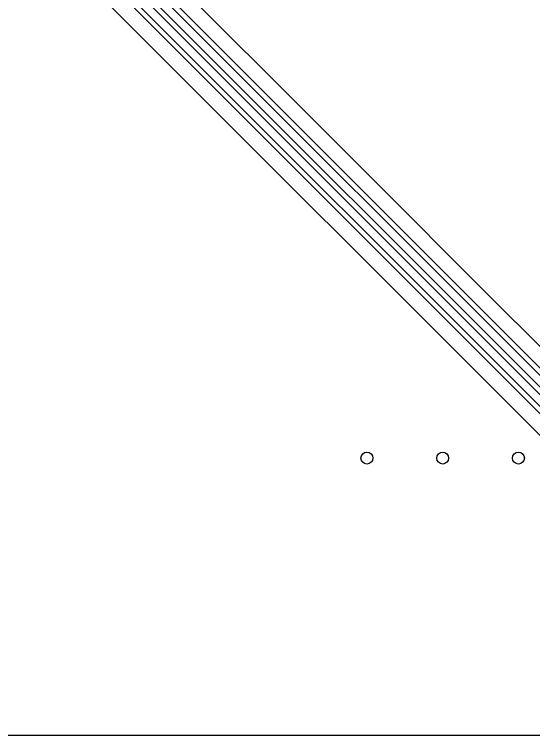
# Model space of a CAD drawing. Extents: x 106.8 to 191.4, y -142.2 to -57.6.
# Drawn here: x 126.78 to 144.18, y -142.21 to -118.04 of the extents above; entities that cross this region are included whole.
import ezdxf

# ---------------------------------------------------------------- set-up
doc = ezdxf.new("R2010")
doc.units = 0
doc.layers.add('BLACK', color=7, linetype='CONTINUOUS')

msp = doc.modelspace()

# ---------------------------------------------------------------- linework, layer by layer
at = {"layer": 'BLACK', "linetype": 'CONTINUOUS'}
for p, q in [((136.421, -121.199), (130.773, -115.551)), ((130.409, -115.907), (147.548, -133.045)), ((147.24, -133.631), (129.829, -116.22)), ((129.955, -116.095), (147.366, -133.505)), ((147.422, -133.171), (130.283, -116.032)), ((147.052, -134.085), (129.375, -116.408)), ((129.501, -116.283), (147.178, -133.959)), ((129.077, -116.829), (146.496, -134.248)), ((138.97, -123.748), (136.421, -121.199)), ((142.415, -127.194), (138.97, -123.748)), ((147.903, -132.681), (142.415, -127.194)), ((186.56, -142.208), (111.564, -142.208))]:
    msp.add_line(p, q, dxfattribs=at)
at = {"layer": 'BLACK'}
for centre in [(138.594, -132.909), (141.134, -132.909), (143.674, -132.909)]:
    msp.add_circle(centre, 0.2, dxfattribs=at)

doc.saveas('drawing.dxf')
